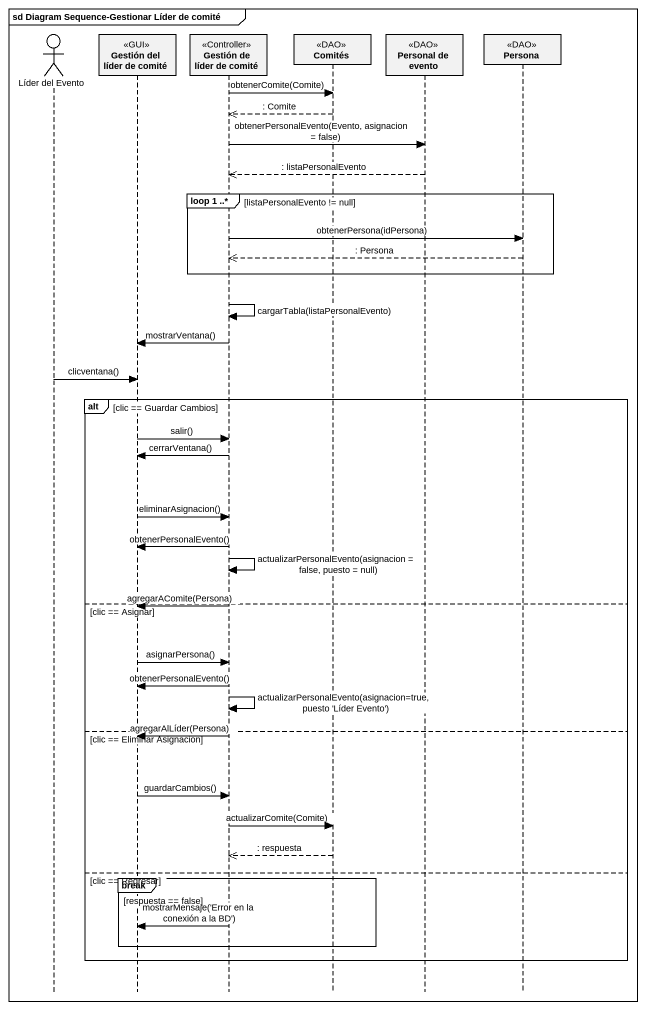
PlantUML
@startuml
mainframe sd Diagram Sequence-Gestionar Líder de comité
hide footbox
actor "Líder del Evento" as Líder_del_Evento
participant "Gestión del líder de comité" as Gestión_del_líder_de_comité <<GUI>>
participant "Gestión de líder de comité" as Gestión_de_líder_de_comité <<Controller>>
participant Comités <<DAO>>
participant "Personal de evento" as Personal_de_evento <<DAO>>
participant Persona <<DAO>>

Gestión_de_líder_de_comité -> Comités : obtenerComite(Comite)
Comités -->> Gestión_de_líder_de_comité : : Comite
Gestión_de_líder_de_comité -> Personal_de_evento : obtenerPersonalEvento(Evento, asignacion = false)
Personal_de_evento -->> Gestión_de_líder_de_comité : : listaPersonalEvento
group loop 1 ..* [listaPersonalEvento != null]
  Gestión_de_líder_de_comité -> Persona : obtenerPersona(idPersona)
  Persona -->> Gestión_de_líder_de_comité : : Persona
end
Gestión_de_líder_de_comité -> Gestión_de_líder_de_comité : cargarTabla(listaPersonalEvento)
Gestión_de_líder_de_comité -> Gestión_del_líder_de_comité : mostrarVentana()
Líder_del_Evento -> Gestión_del_líder_de_comité : clicventana()
alt clic == Guardar Cambios
  Gestión_del_líder_de_comité -> Gestión_de_líder_de_comité : salir()
  Gestión_de_líder_de_comité -> Gestión_del_líder_de_comité : cerrarVentana()
  Gestión_del_líder_de_comité -> Gestión_de_líder_de_comité : eliminarAsignacion()
  Gestión_de_líder_de_comité -> Gestión_del_líder_de_comité : obtenerPersonalEvento()
  Gestión_de_líder_de_comité -> Gestión_de_líder_de_comité : actualizarPersonalEvento(asignacion = false, puesto = null)
else clic == Asignar
  Gestión_de_líder_de_comité -> Gestión_del_líder_de_comité : agregarAComite(Persona)
  Gestión_del_líder_de_comité -> Gestión_de_líder_de_comité : asignarPersona()
  Gestión_de_líder_de_comité -> Gestión_del_líder_de_comité : obtenerPersonalEvento()
  Gestión_de_líder_de_comité -> Gestión_de_líder_de_comité : actualizarPersonalEvento(asignacion=true, puesto 'Líder Evento')
else clic == Eliminar Asignacion
  Gestión_de_líder_de_comité -> Gestión_del_líder_de_comité : agregarAlLíder(Persona)
  Gestión_del_líder_de_comité -> Gestión_de_líder_de_comité : guardarCambios()
  Gestión_de_líder_de_comité -> Comités : actualizarComite(Comite)
  Comités -->> Gestión_de_líder_de_comité : : respuesta
else clic == Regresar
  break respuesta == false
    Gestión_de_líder_de_comité -> Gestión_del_líder_de_comité : mostrarMensaje('Error en la conexión a la BD')
  end
end
@enduml
